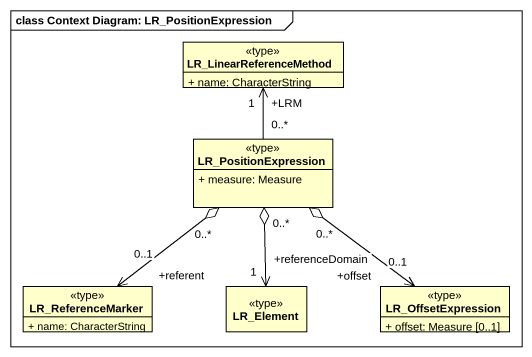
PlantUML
@startuml
mainframe class Context Diagram: LR_PositionExpression
hide circle
hide empty members
skinparam classAttributeIconSize 0
class LR_LinearReferenceMethod <<type>> {
  + name: CharacterString
}
class LR_PositionExpression <<type>> {
  + measure: Measure
}
class LR_ReferenceMarker <<type>> {
  + name: CharacterString
}
class LR_Element <<type>>
class LR_OffsetExpression <<type>> {
  + offset: Measure [0..1]
}
LR_PositionExpression "0..*" -up-> "+LRM\n1" LR_LinearReferenceMethod
LR_ReferenceMarker "+referent\n0..1" <-up-o "0..*" LR_PositionExpression
LR_Element "+referenceDomain\n1" <-up-o "0..*" LR_PositionExpression
LR_OffsetExpression "+offset\n0..1" <-up-o "0..*" LR_PositionExpression
@enduml
